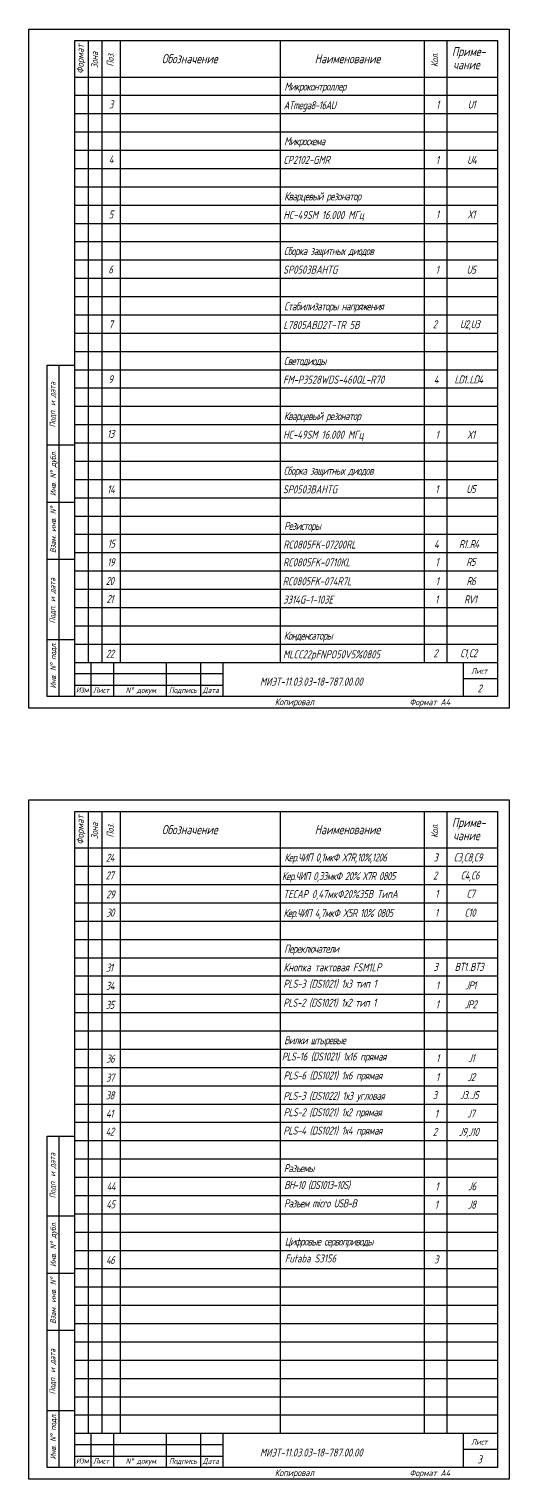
# Model space of a CAD drawing. Header units: millimetres. Extents: x 256 to 1953, y -623 to 369.
# Drawn here: x 256 to 466, y -623 to 11 of the extents above; entities that cross this region are included whole.
import ezdxf
from ezdxf.enums import TextEntityAlignment as Align

# ---------------------------------------------------------------- set-up
doc = ezdxf.new("R2010")
doc.units = ezdxf.units.MM
doc.layers.add('текст', color=7, linetype='Continuous', lineweight=30)
doc.layers.add('Толстые', color=7, linetype='Continuous', lineweight=30)
doc.layers.add('Тонкие', color=7, linetype='Continuous')
doc.styles.add('стиль1', font='romans.shx', dxfattribs={"width": 0.75, "oblique": 15, "height": 3.5})

msp = doc.modelspace()

# ---------------------------------------------------------------- linework, layer by layer
at = {"layer": 'Толстые'}
for p, q in [((276.072, 5.879), (461.072, 5.879)), ((276.072, -281.121), (276.072, 5.879)), ((282.072, -266.121), (282.072, 5.879)), ((288.072, -266.121), (288.072, 5.879)), ((296.072, -266.121), (296.072, 5.879)), ((366.072, -266.121), (366.072, 5.879)), ((429.072, -266.121), (429.072, 5.879)), ((439.072, -266.121), (439.072, 5.879)), ((461.072, 5.879), (461.072, -281.121)), ((276.072, -10.121), (461.072, -10.121)), ((276.072, -18.121), (461.072, -18.121)), ((276.072, -26.121), (461.072, -26.121)), ((276.072, -34.121), (461.072, -34.121)), ((276.072, -42.121), (461.072, -42.121)), ((276.072, -50.121), (461.072, -50.121)), ((276.072, -58.121), (461.072, -58.121)), ((276.072, -66.121), (461.072, -66.121)), ((276.072, -74.121), (461.072, -74.121)), ((276.072, -82.121), (461.072, -82.121)), ((276.072, -90.121), (461.072, -90.121)), ((276.072, -98.121), (461.072, -98.121)), ((276.072, -106.121), (461.072, -106.121)), ((276.072, -114.121), (461.072, -114.121)), ((276.072, -122.121), (461.072, -122.121)), ((276.072, -130.121), (461.072, -130.121)), ((264.072, -281.121), (264.072, -136.121)), ((264.072, -136.121), (276.072, -136.121)), ((269.072, -136.121), (269.072, -281.121)), ((276.072, -138.121), (461.072, -138.121)), ((276.072, -146.121), (461.072, -146.121)), ((276.072, -154.121), (461.072, -154.121)), ((276.072, -162.121), (461.072, -162.121)), ((276.072, -171.121), (264.072, -171.121)), ((276.072, -170.121), (461.072, -170.121)), ((276.072, -178.121), (461.072, -178.121)), ((276.072, -186.121), (461.072, -186.121)), ((264.072, -196.121), (276.072, -196.121)), ((276.072, -194.121), (461.072, -194.121)), ((276.072, -202.121), (461.072, -202.121)), ((276.072, -210.121), (461.072, -210.121)), ((276.072, -221.121), (264.072, -221.121)), ((276.072, -218.121), (461.072, -218.121)), ((276.072, -226.121), (461.072, -226.121)), ((276.072, -234.121), (461.072, -234.121)), ((276.072, -242.121), (461.072, -242.121)), ((276.072, -250.121), (461.072, -250.121)), ((264.072, -256.121), (276.072, -256.121)), ((276.072, -258.121), (461.072, -258.121)), ((276.072, -266.121), (461.072, -266.121)), ((283.072, -266.121), (283.072, -281.121)), ((293.072, -266.121), (293.072, -281.121)), ((316.072, -266.121), (316.072, -281.121)), ((331.072, -266.121), (331.072, -281.121)), ((341.072, -281.121), (341.072, -266.121)), ((446.072, -266.121), (446.072, -281.121)), ((276.072, -276.121), (341.072, -276.121)), ((446.072, -273.121), (461.072, -273.121)), ((461.072, -281.121), (264.072, -281.121)), ((276.072, -331.271), (461.072, -331.271)), ((276.072, -618.271), (276.072, -331.271)), ((282.072, -603.271), (282.072, -331.271)), ((288.072, -603.271), (288.072, -331.271)), ((296.072, -603.271), (296.072, -331.271)), ((366.072, -603.271), (366.072, -331.271)), ((429.072, -603.271), (429.072, -331.271)), ((439.072, -603.271), (439.072, -331.271)), ((461.072, -331.271), (461.072, -618.271)), ((276.072, -347.271), (461.072, -347.271)), ((276.072, -355.271), (461.072, -355.271)), ((276.072, -363.271), (461.072, -363.271)), ((276.072, -371.271), (461.072, -371.271)), ((276.072, -379.271), (461.072, -379.271)), ((276.072, -387.271), (461.072, -387.271)), ((276.072, -395.271), (461.072, -395.271)), ((276.072, -403.271), (461.072, -403.271)), ((276.072, -411.271), (461.072, -411.271)), ((276.072, -419.271), (461.072, -419.271)), ((276.072, -427.271), (461.072, -427.271)), ((276.072, -435.271), (461.072, -435.271)), ((276.072, -443.271), (461.072, -443.271)), ((276.072, -451.271), (461.072, -451.271)), ((276.072, -459.271), (461.072, -459.271)), ((276.072, -467.271), (461.072, -467.271)), ((264.072, -618.271), (264.072, -473.271)), ((264.072, -473.271), (276.072, -473.271)), ((269.072, -473.271), (269.072, -618.271)), ((276.072, -475.271), (461.072, -475.271)), ((276.072, -483.271), (461.072, -483.271)), ((276.072, -491.271), (461.072, -491.271)), ((276.072, -499.271), (461.072, -499.271)), ((276.072, -507.271), (461.072, -507.271)), ((276.072, -508.271), (264.072, -508.271)), ((276.072, -515.271), (461.072, -515.271)), ((276.072, -523.271), (461.072, -523.271)), ((276.072, -531.271), (461.072, -531.271)), ((264.072, -533.271), (276.072, -533.271)), ((276.072, -539.271), (461.072, -539.271)), ((276.072, -547.271), (461.072, -547.271)), ((276.072, -555.271), (461.072, -555.271)), ((276.072, -558.271), (264.072, -558.271)), ((276.072, -563.271), (461.072, -563.271)), ((276.072, -571.271), (461.072, -571.271)), ((276.072, -579.271), (461.072, -579.271)), ((276.072, -587.271), (461.072, -587.271)), ((264.072, -593.271), (276.072, -593.271)), ((276.072, -595.271), (461.072, -595.271)), ((276.072, -603.271), (461.072, -603.271)), ((283.072, -603.271), (283.072, -618.271)), ((293.072, -603.271), (293.072, -618.271)), ((316.072, -603.271), (316.072, -618.271)), ((331.072, -603.271), (331.072, -618.271)), ((341.072, -618.271), (341.072, -603.271)), ((446.072, -603.271), (446.072, -618.271)), ((276.072, -613.271), (341.072, -613.271)), ((446.072, -610.271), (461.072, -610.271)), ((461.072, -618.271), (264.072, -618.271))]:
    msp.add_line(p, q, dxfattribs=at)
at = {"layer": 'Тонкие'}
for p, q in [((256.072, 10.879), (466.072, 10.879)), ((256.072, -286.121), (256.072, 10.879)), ((466.072, 10.879), (466.072, -286.121)), ((341.072, -271.121), (276.072, -271.121)), ((466.072, -286.121), (256.072, -286.121)), ((256.072, -326.271), (466.072, -326.271)), ((256.072, -623.271), (256.072, -326.271)), ((466.072, -326.271), (466.072, -623.271)), ((341.072, -608.271), (276.072, -608.271)), ((466.072, -623.271), (256.072, -623.271))]:
    msp.add_line(p, q, dxfattribs=at)

# ---------------------------------------------------------------- texts
at = {"char_height": 3.5, "attachment_point": 1, "style": 'стиль1'}
for s, width, heights, insert in [('{\\T0.9;Микроконтроллер}', 59.92952, [5.575], (367.808, -12.546)), ('{\\T0.9;3}', 5.04607, [3.113], (291.021, -20.343)), ('{\\T0.9;ATmega8-16AU}', 63.76768, [5.575], (367.46, -20.701)), ('{\\T0.9;1}', 5.04607, [3.113], (434.157, -20.453)), ('\\pi7.57972;{\\T0.9;U1}', 19.18828, [4.261], (440.385, -20.429)), ('{\\T0.9;Микросхема}', 59.92952, [5.575], (367.694, -36.461)), ('{\\T0.9;4}', 5.04607, [3.113], (290.907, -44.421)), ('CP2102-GMR', 63.76768, [5.575], (367.347, -44.616)), ('{\\T0.9;1}', 5.04607, [3.113], (434.043, -44.673)), ('\\pi7.45472;{\\T0.9;U4}', 19.18828, [4.261], (440.272, -44.649)), ('{\\T0.9;Кварцевый резонатор}', 59.92952, [5.575], (367.707, -60.541)), ('{\\T0.9;5}', 5.04607, [3.113], (290.919, -68.464)), ('HC-49SM 16.000 МГц ', 63.76768, [5.575], (367.359, -68.696)), ('{\\T0.9;1}', 5.04607, [3.113], (434.055, -68.509)), ('\\pi7.50023;{\\T0.9;X1}', 19.18828, [4.261], (440.284, -68.485)), ('{\\T0.9;Сборка защитных диодов}', 59.92952, [5.575], (367.593, -84.456)), ('{\\T0.9;6}', 5.04607, [3.113], (290.806, -92.544)), ('SP0503BAHTG', 63.76768, [5.575], (367.246, -92.611)), ('{\\T0.9;1}', 5.04607, [3.113], (433.942, -92.667)), ('\\pi7.32972;{\\T0.9;U5}', 19.18828, [4.261], (440.171, -92.643)), ('{\\T0.9;Стабилизаторы напряжения}', 59.92952, [5.575], (367.675, -108.651)), ('{\\T0.9;7}', 5.04607, [3.113], (290.887, -116.582)), ('L7805ABD2T-TR 5В', 63.76768, [5.575], (367.327, -116.806)), ('{\\T0.9;2}', 5.04607, [3.113], (432.702, -116.503)), ('\\pi4.34222;{\\T0.9;U2,U3}', 19.18828, [4.261], (440.252, -116.479)), ('{\\T0.9;Светодиоды}', 59.92952, [5.575], (367.561, -132.566)), ('{\\T0.9;9}', 5.04607, [3.113], (290.774, -140.525)), ('FM-P3528WDS-460QL-R70', 63.76768, [5.575], (367.213, -140.721)), ('{\\T0.9;4}', 5.04607, [3.113], (433.139, -140.675)), ('\\pi2.03773;{\\T0.9;LD1..LD4}', 19.18828, [4.261], (440.139, -140.651)), ('{\\T0.9;Кварцевый резонатор}', 59.92952, [5.575], (367.574, -156.646)), ('{\\T0.9;13}', 5.04607, [3.113], (290.201, -164.454)), ('HC-49SM 16.000 МГц ', 63.76768, [5.575], (367.226, -164.801)), ('{\\T0.9;1}', 5.04607, [3.113], (433.922, -164.841)), ('\\pi7.50023;{\\T0.9;X1}', 19.18828, [4.261], (440.151, -164.817)), ('{\\T0.9;Сборка защитных диодов}', 59.92952, [5.575], (367.46, -180.561)), ('{\\T0.9;14}', 5.04607, [3.113], (290.255, -188.712)), ('SP0503BAHTG', 63.76768, [5.575], (367.112, -188.716)), ('{\\T0.9;1}', 5.04607, [3.113], (433.809, -188.625)), ('\\pi7.32972;{\\T0.9;U5}', 19.18828, [4.261], (440.037, -188.601)), ('{\\T0.9;Резисторы}', 59.92952, [5.575], (367.635, -204.7)), ('{\\T0.9;15}', 5.04607, [3.113], (290.463, -212.481)), ('RC0805FK-07200RL', 63.76768, [5.575], (367.288, -212.855)), ('{\\T0.9;4}', 5.04607, [3.113], (433.25, -212.674)), ('\\pi3.95023;{\\T0.9;R1..R4}', 19.18828, [4.261], (440.213, -212.65)), ('{\\T0.9;19}', 5.04607, [3.113], (290.255, -220.562)), ('RC0805FK-0710KL', 63.76768, [5.575], (367.208, -220.641)), ('{\\T0.9;1}', 5.04607, [3.113], (433.865, -220.459)), ('\\pi7.25648;{\\T0.9;R5}', 19.18828, [4.261], (440.133, -220.435)), ('{\\T0.9;20}', 5.04607, [3.113], (289.654, -228.744)), ('RC0805FK-074R7L', 63.76768, [5.575], (367.058, -228.905)), ('{\\T0.9;1}', 5.04607, [3.113], (433.996, -228.862)), ('\\pi7.26097;{\\T0.9;R6}', 19.18828, [4.261], (440.225, -228.838)), ('{\\T0.9;21}', 5.04607, [3.113], (289.957, -236.652)), ('3314G-1-103E', 63.76768, [5.575], (367.287, -236.91)), ('{\\T0.9;1}', 5.04607, [3.113], (433.698, -236.862)), ('\\pi6.49398;{\\T0.9;RV1}', 19.18828, [4.261], (439.926, -236.838)), ('{\\T0.9;Конденсаторы}', 59.92952, [5.575], (367.534, -252.694)), ('{\\T0.9;22}', 5.04607, [3.113], (289.724, -260.587)), ('MLCC22pFNPO50V5%0805', 63.76768, [5.575], (367.187, -260.849)), ('{\\T0.9;2}', 5.04607, [3.113], (433.003, -260.387)), ('\\pi4.52619;{\\T0.9;C1,C2}', 19.18828, [4.261], (440.112, -260.364)), ('МИЭТ-11.03.03-18-787.00.00', 79.64381, [0], (357.085, -272.794)), ('{\\T0.9;2}', 5.04607, [3.113], (452.277, -275.791)), ('{\\T0.9;24}', 5.04607, [3.113], (289.686, -349.837)), ('{\\T0.9;Кер.ЧИП 0,1мкФ Х7R,10%,1206}', 60.89124, [5.575], (367.808, -349.696)), ('{\\T0.9;3}', 5.04607, [3.113], (433.04, -349.687)), ('\\pi1.69761;{\\T0.9;C3,C8,C9}', 19.18828, [4.261], (440.144, -349.663)), ('{\\T0.9;27}', 5.04607, [3.113], (289.589, -357.546)), ('{\\T0.9;Кер.ЧИП 0,33мкФ 20% Х7R 0805}', 63.76768, [5.575], (366.748, -357.851)), ('{\\T0.9;2}', 5.04607, [3.113], (432.804, -357.603)), ('\\pi4.50386;{\\T0.9;C4,C6}', 19.18828, [4.261], (440.385, -357.579)), ('{\\T0.9;29}', 5.04607, [3.113], (289.837, -365.885)), ('TECAP 0,47мкФ20%35В ТипА', 66.55875, [5.24], (367.3, -365.709)), ('{\\T0.9;1}', 5.04607, [3.113], (433.775, -365.616)), ('\\pi7.24313;{\\T0.9;C7}', 19.18828, [4.261], (440.225, -365.531)), ('{\\T0.9;30}', 5.04607, [3.113], (289.818, -373.83)), ('{\\T0.9;Кер.ЧИП 4,7мкФ X5R 10% 0805 }', 66.55875, [5.24], (367.385, -373.994)), ('{\\T0.9;1}', 5.04607, [3.113], (433.641, -373.902)), ('\\pi6.26994;{\\T0.9;C10}', 19.18828, [4.261], (440.31, -373.817)), ('{\\T0.9;Переключатели}', 59.92952, [5.575], (367.707, -389.622)), ('{\\T0.9;31}', 5.04607, [3.113], (289.705, -397.9)), ('Кнопка тактовая FSM1LP', 63.76768, [5.575], (367.415, -397.75)), ('{\\T0.9;3}', 5.04607, [3.113], (433.037, -397.563)), ('\\pi1.96273;{\\T0.9;BT1..BT3}', 19.18828, [4.261], (440.34, -397.539)), ('{\\T0.9;34}', 5.04607, [3.113], (289.686, -405.845)), ('{\\T0.9;1}', 5.04607, [3.113], (434.055, -405.659)), ('\\pi6.58864;{\\T0.9;JP1}', 19.18828, [4.261], (440.284, -405.635)), ('{\\T0.9;35}', 5.04607, [3.113], (289.631, -414.146)), ('{\\T0.9;1}', 5.04607, [3.113], (434.001, -413.959)), ('\\pi6.36546;{\\T0.9;JP2}', 19.18828, [4.261], (440.229, -413.935)), ('{\\T0.9;Вилки штыревые}', 59.92952, [5.575], (367.675, -429.625)), ('{\\T0.95;PLS-16 (DS1021) 1х16 прямая}', 63.76768, [5.575], (366.651, -436.751)), ('{\\T0.9;1}', 5.04607, [3.113], (434.174, -437.489)), ('\\pi7.76989;{\\T0.9;J1}', 19.18828, [4.261], (440.403, -437.465)), ('{\\T0.9;36}', 4.89166, [3.113], (289.805, -437.675)), ('{\\T0.9;37}', 5.04607, [3.113], (289.75, -445.976)), ('{\\T0.95;PLS-6 (DS1021) 1х6 прямая}', 63.76768, [5.575], (367.423, -445.052)), ('{\\T0.9;1}', 5.04607, [3.113], (434.12, -445.789)), ('\\pi7.54671;{\\T0.9;J2}', 19.18828, [4.261], (440.348, -445.766)), ('{\\T0.9;38}', 5.04607, [3.113], (289.585, -453.732)), ('{\\T0.9;3}', 5.04607, [3.113], (432.702, -453.653)), ('\\pi4.36989;{\\T0.9;J3..J5}', 19.18828, [4.261], (440.252, -453.629)), ('{\\T0.9;41}', 5.04607, [3.113], (289.765, -461.684)), ('{\\T0.95;PLS-2 (DS1021) 1х2 прямая}', 63.76768, [5.575], (367.438, -461.123)), ('{\\T0.9;1}', 5.04607, [3.113], (433.582, -461.759)), ('\\pi7.39489;{\\T0.9;J7}', 19.18828, [4.261], (440.363, -461.687)), ('{\\T0.9;42}', 5.04607, [3.113], (289.6, -469.583)), ('{\\T0.9;2}', 5.04607, [3.113], (432.717, -469.754)), ('\\pi3.83421;{\\T0.9;J9,J10}', 19.18828, [4.261], (440.267, -469.726)), ('{\\T0.9;Разъемы}', 59.92952, [5.575], (367.574, -485.571)), ('{\\T0.9;44}', 5.04607, [3.113], (290.039, -493.498)), ('{\\T0.9;BH-10 (DS1013-10S)}', 63.76768, [5.575], (367.713, -492.937)), ('{\\T0.9;1}', 5.04607, [3.113], (433.857, -493.573)), ('\\pi7.52438;{\\T0.9;J6}', 19.18828, [4.261], (440.638, -493.501)), ('{\\T0.9;Разъем micro USB-B}', 63.76768, [5.575], (367.616, -500.96)), ('{\\T0.9;45}', 5.04607, [3.113], (289.874, -501.397)), ('{\\T0.9;1}', 5.04607, [3.113], (433.567, -501.568)), ('\\pi7.52438;{\\T0.9;J8}', 19.18828, [4.261], (440.541, -501.54)), ('{\\T0.9;Цифровые сервоприводы}', 59.92952, [5.575], (367.964, -517.667)), ('{\\T0.9;46}', 5.04607, [3.113], (289.752, -525.734)), ('{\\T0.9;3}', 5.04607, [3.113], (433.279, -525.489)), ('МИЭТ-11.03.03-18-787.00.00', 79.64381, [0], (357.085, -609.944)), ('{\\T0.9;3}', 5.04607, [3.113], (452.277, -612.941))]:
    msp.add_mtext_dynamic_manual_height_columns(s, width=width, gutter_width=12.5, heights=heights, dxfattribs=dict(at, insert=insert))
note = msp.add_mtext_dynamic_manual_height_columns('{\\T0.95;PLS-3 (DS1021) 1х3 тип 1\\P}', width=63.76768, gutter_width=12.5, heights=[5.575, 0], dxfattribs=dict(insert=(367.359, -404.921), char_height=3.5, attachment_point=1, style='стиль1'))
note = msp.add_mtext_dynamic_manual_height_columns('{\\T0.95;PLS-2 (DS1021) 1х2 тип 1\\P}', width=63.76768, gutter_width=12.5, heights=[5.575, 0], dxfattribs=dict(insert=(367.304, -413.222), char_height=3.5, attachment_point=1, style='стиль1'))
note = msp.add_mtext_dynamic_manual_height_columns('{\\T0.95;PLS-3 (DS1022) 1х3 угловая\\P}', width=63.76768, gutter_width=12.5, heights=[5.575, 0], dxfattribs=dict(insert=(367.327, -453.956), char_height=3.5, attachment_point=1, style='стиль1'))
note = msp.add_mtext_dynamic_manual_height_columns('{\\T0.95;PLS-4 (DS1021) 1х4 прямая\\P}', width=63.76768, gutter_width=12.5, heights=[5.575, 0], dxfattribs=dict(insert=(367.342, -469.146), char_height=3.5, attachment_point=1, style='стиль1'))
note = msp.add_mtext_dynamic_manual_height_columns('Futaba S3156\\P', width=63.76768, gutter_width=12.5, heights=[5.575, 0], dxfattribs=dict(insert=(368.025, -525.065), char_height=3.5, attachment_point=1, style='стиль1'))
at = {"layer": 'текст', "style": 'стиль1', "oblique": 15, "width": 0.684211}
for p, p2 in [((279.977, -8.711), (279.977, 4.289)), ((279.977, -345.861), (279.977, -332.861))]:
    msp.add_text('Формат', height=3, rotation=90, dxfattribs=at).set_placement(p, p2, align=Align.FIT)
at = {"layer": 'текст', "style": 'стиль1', "oblique": 15, "width": 0.75}
for s, height, p in [('Приме-', 4, (441.072, -0.994)), ('Обозначение', 4, (314.16, -4.121)), ('Наименование', 4, (381.072, -4.121)), ('чание', 4, (441.618, -6.739)), ('Изм', 2.5, (276.617, -279.353)), ('Лист', 2.5, (284.092, -279.503)), ('N%%d докум. ', 2.5, (298.376, -279.503)), ('Подпись', 2.5, (317.292, -279.503)), ('Дата', 2.5, (332.08, -279.503)), ('Копировал', 3, (363.607, -284.871)), ('Формат А4', 2.75, (422.536, -284.871)), ('Приме-', 4, (441.072, -338.144)), ('Обозначение', 4, (314.16, -341.271)), ('Наименование', 4, (381.072, -341.271)), ('чание', 4, (441.618, -343.888)), ('Изм', 2.5, (276.617, -616.503)), ('Лист', 2.5, (284.092, -616.653)), ('N%%d докум. ', 2.5, (298.376, -616.653)), ('Подпись', 2.5, (317.292, -616.653)), ('Дата', 2.5, (332.08, -616.653)), ('Копировал', 3, (363.607, -622.021)), ('Формат А4', 2.75, (422.536, -622.021))]:
    msp.add_text(s, height=height, dxfattribs=at).set_placement(p)
at = {"layer": 'текст', "style": 'стиль1', "oblique": 15}
for s, height, width, p in [('Зона', 3, 0.684211, (286.235, -6.317)), ('Поз.', 3, 0.684211, (293.138, -5.559)), ('Кол.', 3, 0.684211, (435.072, -5.768)), ('Подп. и дата', 2.5, 0.75, (267.645, -163.35)), ('Инв. N%%d дубл.', 2.5, 0.75, (267.89, -193.375)), ('Взам. инв. N%%d', 2.5, 0.75, (267.89, -218.303)), ('Подп. и дата', 2.5, 0.75, (267.595, -249.087)), ('Инв. N%%d подл.', 2.5, 0.75, (267.89, -277.553)), ('Зона', 3, 0.684211, (286.235, -343.467)), ('Поз.', 3, 0.684211, (293.138, -342.709)), ('Кол.', 3, 0.684211, (435.072, -342.918)), ('Подп. и дата', 2.5, 0.75, (267.645, -500.5)), ('Инв. N%%d дубл.', 2.5, 0.75, (267.89, -530.525)), ('Взам. инв. N%%d', 2.5, 0.75, (267.89, -555.452)), ('Подп. и дата', 2.5, 0.75, (267.595, -586.237)), ('Инв. N%%d подл.', 2.5, 0.75, (267.89, -614.703))]:
    msp.add_text(s, height=height, rotation=90, dxfattribs=dict(at, width=width)).set_placement(p)
at = {"layer": 'текст', "style": 'стиль1', "oblique": 15, "width": 0.75}
for p in [(453.072, -271.121), (453.072, -608.271)]:
    msp.add_text('Лист', height=2.5, dxfattribs=at).set_placement(p, align=Align.CENTER)

doc.saveas('drawing.dxf')
